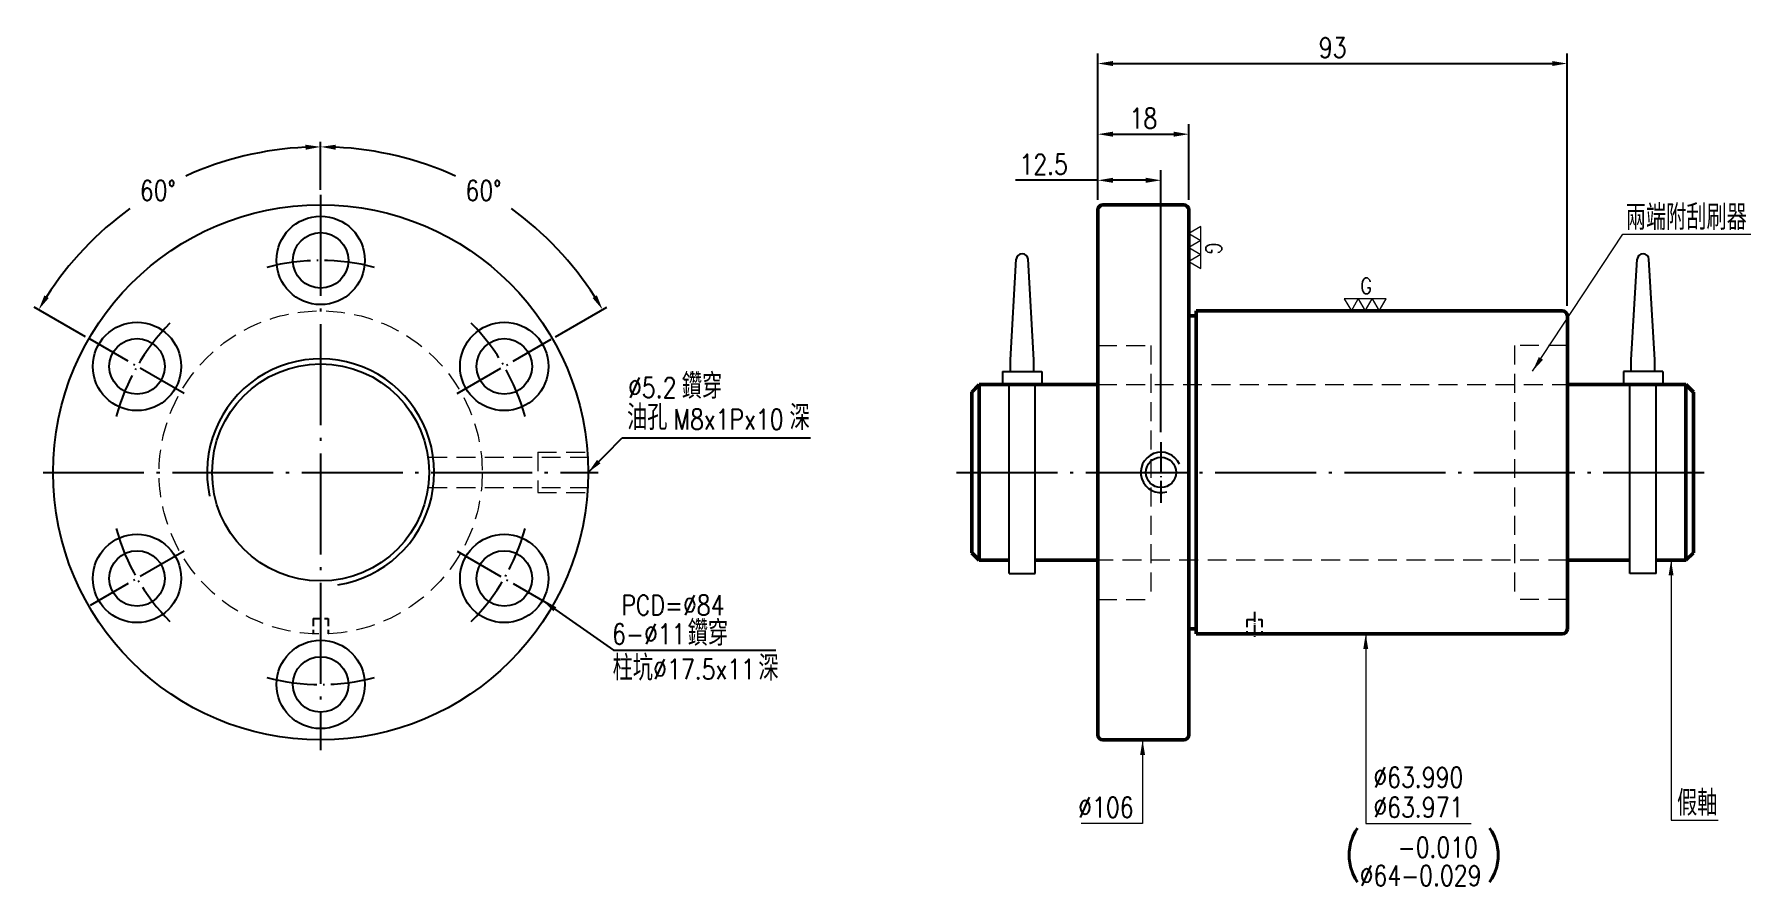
# Model space of a CAD drawing. Header units: millimetres. Extents: x 2705 to 3045, y 343 to 512.
import ezdxf
from ezdxf.enums import TextEntityAlignment as Align

# ---------------------------------------------------------------- set-up
doc = ezdxf.new("R2010")
doc.units = ezdxf.units.MM
doc.header["$LTSCALE"] = 10
for name, pattern in [('C', [2.5625, 2, -0.25, 0.0625, -0.25]), ('H', [0.75, 0.5, -0.25]), ('HIDDEN', [0.375, 0.25, -0.125])]:
    doc.linetypes.add(name, pattern=pattern)
doc.layers.get('0').update_dxf_attribs({"linetype": 'CONTINUOUS'})
doc.layers.get('DEFPOINTS').update_dxf_attribs({"linetype": 'CONTINUOUS'})
for name, color, linetype, lineweight in [('03', 6, 'CONTINUOUS', 15), ('05', 5, 'HIDDEN', 9), ('3', 4, 'CONTINUOUS', 15), ('AM_0', 7, 'CONTINUOUS', 50), ('AM_5', 3, 'CONTINUOUS', 25)]:
    doc.layers.add(name, color=color, linetype=linetype, lineweight=lineweight)
doc.layers.add('C', color=5, linetype='C')
doc.layers.add('H', color=2, linetype='H')
doc.styles.add('SIMPLEX', font='SIMPLEX.shx', dxfattribs={"width": 0.8, "height": 4, "bigfont": 'chineset.shx'})
doc.dimstyles.new('STANDARD$0', dxfattribs={"dimscale": 0, "dimtxt": 4, "dimasz": 3, "dimexe": 2, "dimexo": 2, "dimgap": 1.7, "dimtad": 1, "dimdec": 3, "dimrnd": 0.0005, "dimdsep": 46, "dimtxsty": 'SIMPLEX', "dimcen": 0.09, "dimclrd": 6, "dimclre": 6, "dimclrt": 3, "dimadec": 1, "dimazin": 2, "dimtp": -0.1, "dimtm": 0.2, "dimtfac": 1, "dimtdec": 3, "dimtmove": 2, "dimatfit": 3, "dimfxl": 0, "dimtvp": 0.790698, "dimarcsym": 0})
doc.dimstyles.new('STANDARD$2', dxfattribs={"dimscale": 0, "dimtxt": 4, "dimasz": 3, "dimexe": 2.2, "dimexo": 2.2, "dimgap": 2.2, "dimtad": 0, "dimtih": 1, "dimtoh": 1, "dimdec": 3, "dimrnd": 0.0005, "dimdsep": 46, "dimtxsty": 'SIMPLEX', "dimcen": 0.09, "dimclrd": 6, "dimclre": 6, "dimclrt": 3, "dimadec": 1, "dimazin": 2, "dimtp": -0.1, "dimtm": 0.2, "dimtfac": 1, "dimtdec": 3, "dimtmove": 2, "dimatfit": 3, "dimfxl": 0, "dimtvp": 0.790698, "dimlwd": -1, "dimlwe": -1, "dimarcsym": 0})
doc.dimstyles.new('STANDARD$7', dxfattribs={"dimscale": 0, "dimtxt": 4, "dimasz": 3, "dimexe": 1.2, "dimexo": 1.2, "dimgap": 1.2, "dimtad": 1, "dimdec": 3, "dimrnd": 0.0005, "dimdsep": 46, "dimtxsty": 'SIMPLEX', "dimcen": 0.09, "dimclrd": 6, "dimclre": 6, "dimclrt": 3, "dimadec": 1, "dimazin": 2, "dimtp": -0.1, "dimtm": 0.2, "dimtfac": 1, "dimtdec": 3, "dimtmove": 2, "dimatfit": 3, "dimfxl": 0, "dimtvp": 0.790698, "dimlwd": -1, "dimlwe": -1, "dimarcsym": 0})

# ---------------------------------------------------------------- blocks, each defined once
blk = doc.blocks.new('研磨加工')
at = {"layer": '3'}
for points in [[(-0.58, 1), (-1.73, 1), (-1.15, 0)], [(0.58, 1), (-0.58, 1), (0, 0)], [(1.73, 1), (0.58, 1), (1.15, 0)]]:
    blk.add_lwpolyline(points, close=True, dxfattribs=at)
at = {"layer": '3', "style": 'SIMPLEX', "width": 0.8}
blk.add_text('G', height=1.32, dxfattribs=at).set_placement((-0.4, 2.06), align=Align.MIDDLE_LEFT)
blk = doc.blocks.new('*D55')
at = {"color": 6, "lineweight": -2}
for p, q in [((2915.99, 478.86), (2915.99, 493.86)), ((2933.99, 478.86), (2933.99, 493.86)), ((2918.99, 491.86), (2930.99, 491.86))]:
    blk.add_line(p, q, dxfattribs=at)
at = {"color": 6}
for points in [[(2918.99, 492.36), (2918.99, 491.36), (2915.99, 491.86)], [(2930.99, 492.36), (2930.99, 491.36), (2933.99, 491.86)]]:
    blk.add_solid(points, dxfattribs=at)
at = {"layer": 'DEFPOINTS', "color": 0}
for p in [(2933.99, 491.86), (2915.99, 476.86), (2933.99, 476.86)]:
    blk.add_point(p, dxfattribs=at)
at = {"color": 3, "insert": (2924.99, 495.02), "char_height": 4, "attachment_point": 5, "style": 'SIMPLEX'}
blk.add_mtext('18', dxfattribs=at)
blk = doc.blocks.new('*D56')
at = {"color": 6, "lineweight": -2}
for p, q in [((2915.99, 478.86), (2915.99, 507.86)), ((3008.99, 457.86), (3008.99, 507.86)), ((2918.99, 505.86), (3005.99, 505.86))]:
    blk.add_line(p, q, dxfattribs=at)
at = {"color": 6}
for points in [[(2918.99, 506.36), (2918.99, 505.36), (2915.99, 505.86)], [(3005.99, 506.36), (3005.99, 505.36), (3008.99, 505.86)]]:
    blk.add_solid(points, dxfattribs=at)
at = {"layer": 'DEFPOINTS', "color": 0}
for p in [(3008.99, 505.86), (2915.99, 476.86), (3008.99, 455.86)]:
    blk.add_point(p, dxfattribs=at)
at = {"color": 3, "insert": (2962.49, 509.02), "char_height": 4, "attachment_point": 5, "style": 'SIMPLEX'}
blk.add_mtext('93', dxfattribs=at)
blk = doc.blocks.new('*D57')
at = {"layer": 'AM_5', "color": 6}
for p, q in [((2762.02, 480.86), (2762.02, 490.35)), ((2715.47, 451.73), (2705.3, 457.6))]:
    blk.add_line(p, q, dxfattribs=at)
for start, end in [(92.6654, 114.4505), (125.8802, 147.3346)]:
    blk.add_arc((2762.02, 424.86), 64.49, start, end, dxfattribs=at)
for points in [[(2759.01, 489.78), (2759.04, 488.78), (2762.02, 489.35)], [(2708.16, 459.41), (2707.3, 459.93), (2706.17, 457.1)]]:
    blk.add_solid(points, dxfattribs=at)
at = {"layer": 'DEFPOINTS', "color": 0}
for p in [(2739.97, 485.46), (2762.02, 479.86), (2716.34, 451.23), (2734.96, 440.48), (2762.02, 369.86)]:
    blk.add_point(p, dxfattribs=at)
at = {"layer": 'AM_5', "color": 3, "insert": (2729.78, 480.71), "char_height": 4, "attachment_point": 5, "style": 'SIMPLEX'}
blk.add_mtext('60°', dxfattribs=at)
blk = doc.blocks.new('*D58')
at = {"layer": 'AM_5', "color": 6}
for p, q in [((2762.02, 480.86), (2762.02, 490.35)), ((2808.57, 451.73), (2818.74, 457.6))]:
    blk.add_line(p, q, dxfattribs=at)
for start, end in [(65.5495, 87.3346), (32.6654, 54.1198)]:
    blk.add_arc((2762.02, 424.86), 64.49, start, end, dxfattribs=at)
for points in [[(2765.01, 488.78), (2765.03, 489.78), (2762.02, 489.35)], [(2816.74, 459.93), (2815.89, 459.41), (2817.88, 457.1)]]:
    blk.add_solid(points, dxfattribs=at)
at = {"layer": 'DEFPOINTS', "color": 0}
for p in [(2762.02, 479.86), (2803.48, 474.26), (2807.71, 451.23), (2789.09, 440.48), (2762.02, 369.86)]:
    blk.add_point(p, dxfattribs=at)
at = {"layer": 'AM_5', "color": 3, "insert": (2794.27, 480.71), "char_height": 4, "attachment_point": 5, "style": 'SIMPLEX'}
blk.add_mtext('60°', dxfattribs=at)
blk = doc.blocks.new('*D59')
at = {"color": 6, "lineweight": -2}
for p, q in [((2915.99, 478.86), (2915.99, 484.73)), ((2928.49, 432.86), (2928.49, 484.73)), ((2915.99, 482.73), (2899.67, 482.73)), ((2925.49, 482.73), (2918.99, 482.73))]:
    blk.add_line(p, q, dxfattribs=at)
at = {"color": 6}
for points in [[(2918.99, 483.23), (2918.99, 482.23), (2915.99, 482.73)], [(2925.49, 483.23), (2925.49, 482.23), (2928.49, 482.73)]]:
    blk.add_solid(points, dxfattribs=at)
at = {"layer": 'DEFPOINTS', "color": 0}
for p in [(2915.99, 482.73), (2915.99, 476.86), (2928.49, 430.86)]:
    blk.add_point(p, dxfattribs=at)
at = {"color": 3, "insert": (2905.25, 485.9), "char_height": 4, "attachment_point": 5, "style": 'SIMPLEX'}
blk.add_mtext('12.5', dxfattribs=at)

msp = doc.modelspace()

# ---------------------------------------------------------------- linework, layer by layer
for p, q in [((2898.6564, 447.1912), (2899.8264, 467.073)), ((2903.331, 447.1912), (2902.161, 467.073)), ((3021.6564, 447.1912), (3022.8264, 467.073)), ((3026.331, 447.1912), (3025.161, 467.073)), ((2898.6564, 444.8539), (2898.6564, 447.1912)), ((2903.331, 444.8539), (2903.331, 447.1912)), ((3021.6564, 444.8539), (3021.6564, 447.1912)), ((3026.331, 444.8539), (3026.331, 447.1912)), ((2897.0982, 444.8539), (2904.8892, 444.8539)), ((2897.0982, 444.8539), (2897.0982, 442.2569)), ((2898.072, 444.8539), (2903.9153, 444.8539)), ((2898.3967, 404.8598), (2898.3967, 442.2569)), ((2903.5907, 404.8598), (2903.5907, 442.2569)), ((2904.8892, 444.8539), (2904.8892, 442.2569)), ((3027.8892, 444.8539), (3020.0982, 444.8539)), ((3020.0982, 444.8539), (3020.0982, 442.2569)), ((3026.9153, 444.8539), (3021.072, 444.8539)), ((3021.3967, 404.8598), (3021.3967, 442.2569)), ((3026.5907, 404.8598), (3026.5907, 442.2569)), ((3027.8892, 444.8539), (3027.8892, 442.2569)), ((2898.3967, 404.8598), (2903.5907, 404.8598)), ((3026.5907, 404.8598), (3021.3967, 404.8598))]:
    msp.add_line(p, q)
for centre, radius in [((2762.0234, 424.8569), 53), ((2762.0234, 466.8569), 8.75), ((2762.0234, 466.8569), 5.5), ((2725.6503, 445.8569), 8.75), ((2798.3965, 445.8569), 8.75), ((2725.6503, 445.8569), 5.5), ((2798.3965, 445.8569), 5.5), ((2762.0234, 424.8569), 21.5), ((2928.4937, 424.8569), 3), ((2725.6503, 403.8569), 8.75), ((2798.3965, 403.8569), 8.75), ((2725.6503, 403.8569), 5.5), ((2798.3965, 403.8569), 5.5), ((2762.0234, 382.8569), 8.75), ((2762.0234, 382.8569), 5.5)]:
    msp.add_circle(centre, radius)
for centre in [(2900.9937, 467.0169), (3023.9937, 467.0169)]:
    msp.add_arc(centre, 1.1687, 2.753997, 177.246003)
at = {"color": 4}
for centre, radius, start, end in [((2762.0234, 424.8569), 22.5, 278.761015, 192.059052), ((2928.4937, 424.8569), 4, 23.857358, 286.516764)]:
    msp.add_arc(centre, radius, start, end, dxfattribs=at)
at = {"layer": '05', "ltscale": 1.5}
for p, q in [((2915.9937, 450.0069), (2926.4937, 450.0069)), ((2926.4937, 450.0069), (2926.4937, 399.7069)), ((3008.9937, 450.0069), (2998.4937, 450.0069)), ((2998.4937, 450.0069), (2998.4937, 399.7069)), ((2915.9937, 442.2569), (3008.9937, 442.2569)), ((2805.0234, 428.8569), (2814.8722, 428.8569)), ((2805.0234, 428.8569), (2805.0234, 420.8569)), ((2783.3131, 427.8569), (2814.9384, 427.8569)), ((2783.3131, 421.8569), (2814.9384, 421.8569)), ((2805.0234, 420.8569), (2814.8722, 420.8569)), ((3008.9937, 407.4569), (2915.9937, 407.4569)), ((2915.9937, 399.7069), (2926.4937, 399.7069)), ((3008.9937, 399.7069), (2998.4937, 399.7069))]:
    msp.add_line(p, q, dxfattribs=at)
msp.add_circle((2762.0234, 424.8569), 32, dxfattribs=at)
at = {"layer": 'AM_0'}
for p, q in [((2915.9937, 476.8569), (2915.9937, 372.8569)), ((2916.9937, 477.8569), (2932.9937, 477.8569)), ((2933.9937, 476.8569), (2933.9937, 372.8569)), ((2933.9937, 455.8569), (2935.4937, 455.8569)), ((2933.9937, 455.8569), (2933.9937, 393.8569)), ((2935.4937, 456.8569), (3007.9937, 456.8569)), ((2935.4937, 456.8569), (2935.4937, 392.8569)), ((2935.4937, 455.8569), (2935.4937, 393.8569)), ((3008.9937, 455.8569), (3008.9937, 393.8569)), ((2892.4937, 442.2569), (2890.9937, 440.7569)), ((2892.4937, 442.2569), (2915.9937, 442.2569)), ((2892.4937, 442.2569), (2892.4937, 407.4569)), ((3008.9937, 442.2569), (3032.4937, 442.2569)), ((3032.4937, 442.2569), (3032.4937, 407.4569)), ((3032.4937, 442.2569), (3033.9937, 440.7569)), ((2890.9937, 440.7569), (2890.9937, 408.9569)), ((3033.9937, 440.7569), (3033.9937, 408.9569)), ((2892.4937, 407.4569), (2890.9937, 408.9569)), ((3032.4937, 407.4569), (3033.9937, 408.9569)), ((2892.4937, 407.4569), (2898.3967, 407.4569)), ((2903.5907, 407.4569), (2915.9937, 407.4569)), ((3008.9937, 407.4569), (3021.3967, 407.4569)), ((3026.5907, 407.4569), (3032.4937, 407.4569)), ((2933.9937, 393.8569), (2935.4937, 393.8569)), ((2935.4937, 392.8569), (3007.9937, 392.8569)), ((2916.9937, 371.8569), (2932.9937, 371.8569))]:
    msp.add_line(p, q, dxfattribs=at)
for centre, start, end in [((2916.9937, 476.8569), 90, 180), ((2932.9937, 476.8569), 0, 90), ((3007.9937, 455.8569), 0, 90), ((3007.9937, 393.8569), 270, 0), ((2916.9937, 372.8569), 180, 270), ((2932.9937, 372.8569), 270, 0)]:
    msp.add_arc(centre, 1, start, end, dxfattribs=at)
at = {"layer": 'C', "color": 1}
for p, q in [((2762.0234, 479.8569), (2762.0234, 369.8569)), ((2707.0234, 424.8569), (2817.0234, 424.8569)), ((2887.9937, 424.8569), (3036.9937, 424.8569))]:
    msp.add_line(p, q, dxfattribs=at)
at = {"layer": 'C', "color": 1, "ltscale": 0.5}
for p, q in [((2734.9601, 440.4819), (2716.3406, 451.2319)), ((2789.0867, 440.4819), (2807.7062, 451.2319)), ((2734.9601, 409.2319), (2716.3406, 398.4819)), ((2789.0867, 409.2319), (2807.7062, 398.4819))]:
    msp.add_line(p, q, dxfattribs=at)
at = {"layer": 'C', "color": 1, "ltscale": 0.3}
msp.add_line((2928.4937, 430.8569), (2928.4937, 418.8569), dxfattribs=at)
at = {"layer": 'C', "color": 1, "ltscale": 0.1}
msp.add_line((2946.9937, 397.2569), (2946.9937, 392.2569), dxfattribs=at)
at = {"layer": 'C', "color": 1, "ltscale": 0.5}
for start, end in [(75.294681, 104.705319), (135.294681, 164.705319), (15.294681, 44.705319), (195.294681, 224.705319), (315.294681, 344.705319), (255.294681, 284.705319)]:
    msp.add_arc((2762.0234, 424.8569), 42, start, end, dxfattribs=at)
at = {"layer": 'H', "color": 5, "ltscale": 0.3}
for p, q in [((2760.5444, 395.893), (2763.5444, 395.893)), ((2760.5444, 395.893), (2760.5444, 392.893)), ((2763.5444, 395.893), (2763.5444, 392.893)), ((2945.4937, 395.6939), (2948.4937, 395.6939)), ((2945.4937, 395.6939), (2945.4937, 392.6944)), ((2948.4937, 395.6939), (2948.4937, 392.6944))]:
    msp.add_line(p, q, dxfattribs=at)

# ---------------------------------------------------------------- block references
at = {"layer": '03', "xscale": 2.400000000000091, "yscale": 2.400000000000091, "zscale": 2.400000000000091, "rotation": 270.0000000000109}
msp.add_blockref('研磨加工', (2933.9937, 469.4018), dxfattribs=at)
at = {"layer": '03', "xscale": 2.399999999999977, "yscale": 2.399999999999977, "zscale": 2.399999999999977}
msp.add_blockref('研磨加工', (2968.9633, 456.8569), dxfattribs=at)

# ---------------------------------------------------------------- texts
at = {"insert": (2964.8123, 353.0494), "char_height": 7, "width": 9.010082, "attachment_point": 1, "style": 'SIMPLEX'}
msp.add_mtext('{\\C3;(}', dxfattribs=at)
at = {"extrusion": (0, 0, -1), "insert": (2996.2246, 353.0494), "char_height": 7, "width": 9.010082, "attachment_point": 1, "text_direction": (-1, 0, 0), "style": 'SIMPLEX'}
msp.add_mtext('{\\C3;(}', dxfattribs=at)
at = {"layer": '03', "color": 3, "style": 'SIMPLEX', "width": 0.8}
for s, p in [('%%C63.990', (2970.5529, 362.4439)), ('∅63.971', (2970.5506, 356.5341)), ('   -0.010', (2968.2203, 348.5951)), ('∅64-0.029', (2967.8393, 342.9947))]:
    msp.add_text(s, height=4, dxfattribs=at).set_placement(p)
msp.add_text('假軸', height=5, dxfattribs=at).set_placement((3034.7313, 359.6319), align=Align.MIDDLE)
at = {"layer": '03', "color": 3, "style": 'SIMPLEX'}
for s, insert, char_height, attachment_point in [('兩端附刮刷器', (3020.5613, 472.889), 5, 7), ('%%C5.2', (2827.7206, 441.6642), 4, 5), ('鑽穿', (2833.5673, 439.4378), 5, 7), ('油孔', (2822.7228, 433.2594), 5, 7), ('深', (2854.9213, 433.2435), 5, 7), ('M8x1Px10', (2842.8097, 435.3719), 4, 5), ('PCD=%%C84', (2831.8035, 398.5588), 4, 5), ('6-%%C11', (2827.0388, 392.8578), 4, 5), ('鑽穿', (2834.7428, 390.5101), 5, 7), ('柱坑', (2819.8669, 383.5997), 5, 7), ('%%C17.5x11', (2837.9879, 385.8759), 4, 5), ('深', (2848.7501, 383.6214), 5, 7), ('  %%C106', (2915.3905, 358.5243), 4, 5)]:
    msp.add_mtext(s, dxfattribs=dict(at, insert=insert, char_height=char_height, attachment_point=attachment_point))

# ---------------------------------------------------------------- dimensions: what is measured, and where the dimension line sits
for base, p2, picture, middle in [((3008.9937, 505.8569), (3008.9937, 455.8569), '*D56', (2962.4937, 509.0196)), ((2933.9937, 491.8569), (2933.9937, 476.8569), '*D55', (2924.9937, 495.0196))]:
    dim = msp.add_linear_dim(base=base, p1=(2915.9937, 476.8569), p2=p2, dimstyle='STANDARD$0', override={"dimscale": 1, "dimtad": 0})
    dim.commit()
    dim.dimension.update_dxf_attribs({"geometry": picture, "text_midpoint": middle})
dim = msp.add_linear_dim(base=(2915.9937, 482.7347), p1=(2928.4937, 430.8569), p2=(2915.9937, 476.8569), dimstyle='STANDARD$0', override={"dimscale": 1, "dimtxt": 1, "dimgap": 1, "dimtad": 0, "dimtmove": 0})
dim.commit()
dim.dimension.update_dxf_attribs({"geometry": '*D59', "text_midpoint": (2905.2452, 482.7347), "dimtype": 160})
at = {"layer": 'AM_5'}
for base, line2, override, picture, middle in [((2739.9655, 485.4605), ((2734.9601, 440.4819), (2716.3406, 451.2319)), {"dimscale": 1, "dimexe": 1, "dimexo": 1}, '*D57', (2729.7769, 480.7095)), ((2803.4787, 474.2614), ((2789.0867, 440.4819), (2807.7062, 451.2319)), {"dimscale": 1, "dimexe": 1, "dimexo": 1, "dimtad": 0}, '*D58', (2794.2699, 480.7095))]:
    dim = msp.add_angular_dim_2l(base=base, line1=((2762.0234, 479.8569), (2762.0234, 369.8569)), line2=line2, dimstyle='STANDARD$2', override=override, dxfattribs=at)
    dim.commit()
    dim.dimension.update_dxf_attribs({"geometry": picture, "text_midpoint": middle})

# ---------------------------------------------------------------- leaders
for points in [[(2815.0234, 424.8569), (2821.7382, 431.6898), (2859.0705, 431.6898)], [(2805.9742, 399.4819), (2820.0414, 389.6319), (2852.1732, 389.6319)]]:
    msp.add_leader(points, dimstyle='STANDARD$7', override={"dimscale": 1, "dimgap": 1.2, "dimtad": 0})
at = {"layer": '03'}
for points in [[(3002.1065, 444.935), (3019.9799, 472.0803), (3045.3106, 472.0803)], [(3029.5422, 407.4569), (3029.5422, 355.996), (3038.8795, 355.996)], [(2969.0542, 392.8569), (2969.0542, 355.3081), (2989.972, 355.3081)], [(2924.8491, 371.8569), (2924.8491, 355.3081), (2912.7108, 355.3081)]]:
    msp.add_leader(points, dimstyle='STANDARD$7', override={"dimscale": 1, "dimgap": 1.2, "dimtad": 0}, dxfattribs=at)

doc.saveas('drawing.dxf')
